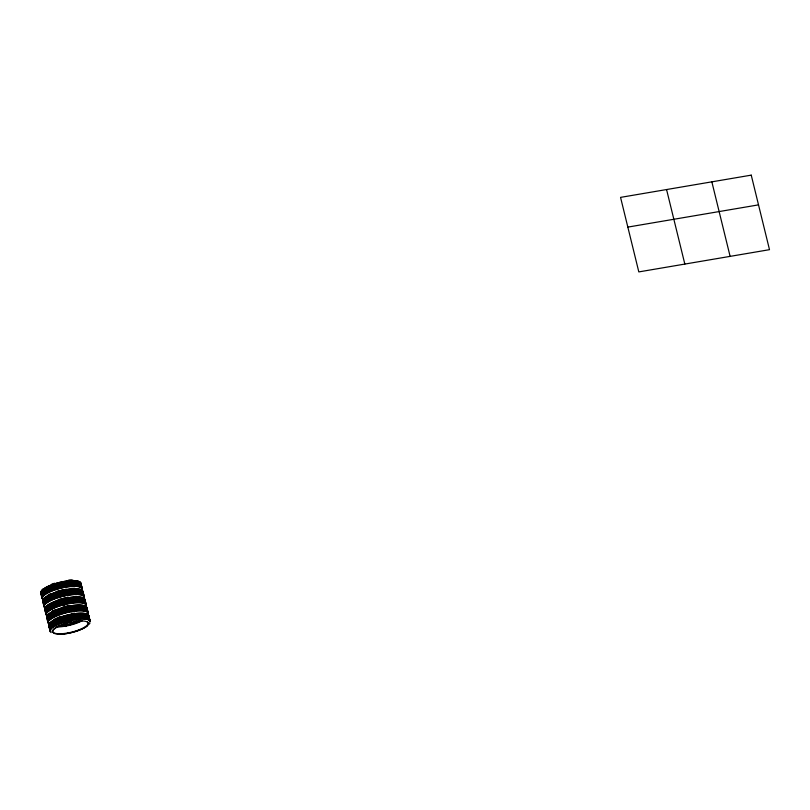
<?xml version="1.0" encoding="UTF-8"?>
<svg xmlns="http://www.w3.org/2000/svg" width="810" height="810" viewBox="0 0 810 810"><rect width="100%" height="100%" fill="white"/><g stroke="black" fill="none" stroke-linecap="round" stroke-linejoin="round"><path stroke-width="1.21" d="M68.465 597.314L67.625 597.385M65.509 625.776C66.126 626.474 64.253 626.515 65.377 625.391M64.739 624.844L65.418 624.935L64.739 624.844L65.245 626.495L65.377 625.573M64.83 625.269L65.407 625.522M65.337 624.743L64.8 625.067M52.306 611.155L53.025 611.125M67.645 597.152L67.837 597.203M72.424 613.565L71.766 613.221M64.972 625.664L65.478 626.393L64.932 625.442M65.347 625.381L65.6 626.079M70.288 605.445L69.67 605.455M65.084 625.907C65.478 624.682 65.124 627.649 64.972 625.35A19.602 5.508 -13.8 0 1 61.347 625.857M64.982 625.553L65.407 626.363L65.407 625.755M65.691 625.978L65.154 626.019L65.711 626.262M65.326 626.069L65.002 625.725M65.529 589.285L66.39 589.164M65.175 625.624L65.428 626.464M627.841 227.104L758.524 204.869M71.938 613.413L71.979 613.555A19.602 5.508 -13.8 0 1 74.469 613.16M711.848 181.845L730.114 256.375M666.569 189.55L684.835 264.08M42.717 601.263A20.726 5.822 -13.8 0 1 63.838 590.065A20.726 5.822 -13.8 0 1 82.66 592.89M82.964 594.105A20.726 5.822 -13.8 0 0 61.499 591.887A20.463 5.751 -13.8 0 0 43.527 600.817M44.185 604.047A20.726 5.822 -13.8 0 1 61.57 592.171A20.726 5.822 -13.8 0 1 83.035 594.388M44.408 604.948A20.726 5.822 -13.8 0 1 61.793 593.072A20.726 5.822 -13.8 0 1 83.258 595.299M43.811 602.012A20.463 5.751 -13.8 0 1 59.231 593.841A20.463 5.751 -13.8 0 1 79.805 591.634M82.174 592.474A20.463 5.751 -13.8 0 1 83.005 595.34M43.75 604.402A20.463 5.751 -13.8 0 1 64.608 593.345A20.726 5.822 -13.8 0 1 83.45 596.099M83.207 596.14A20.463 5.751 -13.8 0 0 64.608 593.345A20.726 5.822 -13.8 0 0 43.497 604.462M45.056 607.621A20.726 5.822 -13.8 0 1 62.441 595.745A20.726 5.822 -13.8 0 1 83.906 597.962M44.337 606.812A20.463 5.751 -13.8 0 1 44.601 605.212M46.2 603.389A20.463 5.751 -13.8 0 1 65.205 595.745A20.463 5.751 -13.8 0 1 82.964 595.684M84.058 596.94A20.463 5.751 -13.8 0 1 83.794 598.539M45.188 608.158A20.726 5.822 -13.8 0 1 62.572 596.281A20.726 5.822 -13.8 0 1 84.037 598.499M42.96 601.202A20.463 5.751 -13.8 0 1 58.644 591.432A20.463 5.751 -13.8 0 1 81.587 590.075M43.092 601.739A20.463 5.751 -13.8 0 1 58.776 591.968A20.463 5.751 -13.8 0 1 81.719 590.601M42.849 601.8A20.726 5.822 -13.8 0 1 61.337 591.199A20.726 5.822 -13.8 0 1 83.066 591.806M43.72 605.374A20.726 5.822 -13.8 0 1 62.208 594.773A20.726 5.822 -13.8 0 1 83.936 595.38M43.973 605.313A20.463 5.751 -13.8 0 1 44.236 603.713A20.726 5.822 -13.8 0 1 61.499 591.887A20.463 5.751 -13.8 0 1 81.891 591.29M45.826 601.891A20.463 5.751 -13.8 0 1 64.83 594.246A20.463 5.751 -13.8 0 1 82.6 594.186M44.044 605.596A20.463 5.751 -13.8 0 1 44.297 603.997M45.897 602.174A20.463 5.751 -13.8 0 1 64.901 594.53A20.463 5.751 -13.8 0 1 82.671 594.469M43.791 605.657A20.726 5.822 -13.8 0 1 62.279 595.056A20.726 5.822 -13.8 0 1 84.007 595.664M44.206 606.275A20.463 5.751 -13.8 0 1 59.889 596.504A20.463 5.751 -13.8 0 1 82.833 595.147M43.588 601.101A20.463 5.751 -13.8 0 1 61.59 592.242A20.463 5.751 -13.8 0 1 81.962 591.573M48.073 595.026A19.602 5.508 -13.8 0 1 50.777 593.649M56.214 591.533A19.602 5.508 -13.8 0 1 59.11 590.652M61.084 590.125A19.602 5.508 -13.8 0 1 63.079 589.66M70.804 588.475A19.602 5.508 -13.8 0 1 74.986 588.333M80.423 620.673A18.276 5.133 -13.8 0 1 60.871 625.917M47.071 619.053A20.726 5.822 -13.8 0 1 68.202 607.854A20.463 5.751 -13.8 0 1 85.951 607.865M87.024 610.679A20.726 5.822 -13.8 0 0 68.202 607.854A20.463 5.751 -13.8 0 0 49.187 615.57M48.397 621.24A20.726 5.822 -13.8 0 1 65.782 609.363A20.726 5.822 -13.8 0 1 87.247 611.59M47.952 622.627A20.726 5.822 -13.8 0 1 69.073 611.428A20.726 5.822 -13.8 0 1 87.895 614.253M49.187 624.439A20.726 5.822 -13.8 0 1 66.572 612.562A20.726 5.822 -13.8 0 1 88.027 614.79M78.499 621.088A18.276 5.133 -13.8 0 1 60.77 625.502M46.707 617.554A20.726 5.822 -13.8 0 1 65.195 606.963A20.726 5.822 -13.8 0 1 86.923 607.561M46.95 617.493A20.463 5.751 -13.8 0 1 65.215 607.024A20.463 5.751 -13.8 0 1 86.67 607.621M47.081 618.03A20.463 5.751 -13.8 0 1 65.347 607.561A20.726 5.822 -13.8 0 1 87.055 608.097M86.802 608.158A20.463 5.751 -13.8 0 0 65.347 607.561A20.726 5.822 -13.8 0 0 46.838 618.091M47 618.769A20.726 5.822 -13.8 0 1 65.489 608.178A20.726 5.822 -13.8 0 1 87.217 608.776M47.739 620.693A20.463 5.751 -13.8 0 1 65.995 610.234A20.463 5.751 -13.8 0 1 87.46 610.831M47.486 620.754A20.726 5.822 -13.8 0 1 65.974 610.163A20.726 5.822 -13.8 0 1 87.703 610.76M47.709 621.665A20.726 5.822 -13.8 0 1 66.197 611.064A20.726 5.822 -13.8 0 1 87.925 611.671M47.962 621.604A20.463 5.751 -13.8 0 1 48.225 620.004M49.825 618.172A20.463 5.751 -13.8 0 1 84.22 609.626M86.589 610.467A20.463 5.751 -13.8 0 1 87.682 611.732M48.033 621.888A20.463 5.751 -13.8 0 1 48.296 620.288M49.896 618.455A20.463 5.751 -13.8 0 1 84.291 609.91M86.66 610.75A20.463 5.751 -13.8 0 1 87.743 612.016M47.78 621.948A20.726 5.822 -13.8 0 1 66.268 611.347A20.726 5.822 -13.8 0 1 87.996 611.955M48.195 622.566A20.463 5.751 -13.8 0 1 63.879 612.795A20.463 5.751 -13.8 0 1 86.822 611.439M47.517 617.109A20.463 5.751 -13.8 0 1 68.121 607.642A20.463 5.751 -13.8 0 1 86.974 608.837M47.81 618.303A20.463 5.751 -13.8 0 1 68.404 608.837A20.463 5.751 -13.8 0 1 87.257 610.031M50.19 619.67A20.463 5.751 -13.8 0 1 69.194 612.036A20.463 5.751 -13.8 0 1 86.953 611.965M74.803 622.91A19.602 5.508 -13.8 0 1 70.916 624.054M68.931 624.551A19.602 5.508 -13.8 0 1 66.926 624.986M52.073 611.317A19.602 5.508 -13.8 0 1 54.766 609.94M66.066 606.174A19.602 5.508 -13.8 0 1 68.07 605.738M41.826 594.398A20.726 5.822 -13.8 0 1 59.211 582.522A20.463 5.751 -13.8 0 1 80.686 583.19M80.666 584.749A20.726 5.822 -13.8 0 0 59.211 582.522A20.463 5.751 -13.8 0 0 40.966 593.062M41.097 593.598A20.463 5.751 -13.8 0 1 61.965 582.532A20.463 5.751 -13.8 0 1 80.555 585.326M41.958 594.935A20.726 5.822 -13.8 0 1 59.332 583.058A20.726 5.822 -13.8 0 1 80.797 585.286M42.606 597.598A20.726 5.822 -13.8 0 1 59.991 585.721A20.726 5.822 -13.8 0 1 81.456 587.949M41.725 597.233A20.726 5.822 -13.8 0 1 62.856 586.025A20.726 5.822 -13.8 0 1 81.678 588.86M42.241 595.573A20.463 5.751 -13.8 0 1 57.652 587.392A20.463 5.751 -13.8 0 1 78.236 585.195M81.689 587.301A20.463 5.751 -13.8 0 1 81.425 588.9M42.039 597.456A20.463 5.751 -13.8 0 1 55.222 588.455A20.463 5.751 -13.8 0 1 78.297 585.478M81.759 587.584A20.463 5.751 -13.8 0 1 81.496 589.184M41.796 597.517A20.726 5.822 -13.8 0 1 62.917 586.308A20.726 5.822 -13.8 0 1 81.749 589.143M41.016 594.337A20.726 5.822 -13.8 0 1 59.505 583.737A20.726 5.822 -13.8 0 1 81.233 584.344M41.269 594.277A20.463 5.751 -13.8 0 1 41.533 592.677M43.122 590.844A20.463 5.751 -13.8 0 1 77.527 582.299M79.896 583.139A20.463 5.751 -13.8 0 1 80.98 584.405M41.33 594.56A20.463 5.751 -13.8 0 1 41.593 592.96M43.193 591.128A20.463 5.751 -13.8 0 1 62.198 583.494A20.463 5.751 -13.8 0 1 79.957 583.423M41.087 594.621A20.726 5.822 -13.8 0 1 59.575 584.02A20.726 5.822 -13.8 0 1 81.304 584.628M41.31 595.532A20.726 5.822 -13.8 0 1 59.798 584.931A20.726 5.822 -13.8 0 1 81.526 585.539M41.553 595.471A20.463 5.751 -13.8 0 1 57.237 585.691A20.463 5.751 -13.8 0 1 80.18 584.334M41.958 598.195A20.726 5.822 -13.8 0 1 60.446 587.594A20.726 5.822 -13.8 0 1 82.174 588.202M42.211 598.134A20.463 5.751 -13.8 0 1 60.466 587.665A20.463 5.751 -13.8 0 1 81.931 588.262M42.09 598.732A20.726 5.822 -13.8 0 1 60.578 588.131A20.726 5.822 -13.8 0 1 82.306 588.738M42.019 594.662A20.463 5.751 -13.8 0 1 60.011 585.792A20.463 5.751 -13.8 0 1 80.382 585.124M42.606 597.071A20.463 5.751 -13.8 0 1 63.21 587.604A20.463 5.751 -13.8 0 1 82.063 588.799M51.384 584.374A18.276 5.133 -13.8 0 1 54.543 583.23M68.141 580.375A18.276 5.133 -13.8 0 1 72.049 580.244M41.847 590.48A19.602 5.508 -13.8 0 1 43.376 588.728M68.809 580.324A19.602 5.508 -13.8 0 1 72.991 580.193M49.805 626.981A20.726 5.822 -13.8 0 1 67.189 615.104A20.726 5.822 -13.8 0 1 88.654 617.331M49.936 627.517A20.726 5.822 -13.8 0 1 67.321 615.64A20.726 5.822 -13.8 0 1 88.786 617.858M48.995 626.92A20.726 5.822 -13.8 0 1 70.126 615.711A20.726 5.822 -13.8 0 1 88.948 618.546M49.248 626.859A20.463 5.751 -13.8 0 1 49.511 625.259M51.111 623.427A20.463 5.751 -13.8 0 1 85.506 614.881M88.968 616.987A20.463 5.751 -13.8 0 1 88.705 618.587M49.319 627.142A20.463 5.751 -13.8 0 1 62.491 618.141A20.463 5.751 -13.8 0 1 85.576 615.165M89.039 617.271A20.463 5.751 -13.8 0 1 88.776 618.87M49.066 627.203A20.726 5.822 -13.8 0 1 70.197 615.995A20.726 5.822 -13.8 0 1 89.019 618.83M50.807 631.091A20.726 5.822 -13.8 0 1 68.192 619.215A20.726 5.822 -13.8 0 1 89.657 621.432M50.028 630.028A20.463 5.751 -13.8 0 1 63.2 621.027A20.463 5.751 -13.8 0 1 86.285 618.06M89.748 620.166A20.463 5.751 -13.8 0 1 89.485 621.766M50.878 631.375A20.726 5.822 -13.8 0 1 68.263 619.498A20.726 5.822 -13.8 0 1 89.728 621.715M90.021 622.941A20.726 5.822 -13.8 0 1 88.411 624.783M51.182 632.59A20.726 5.822 -13.8 0 1 65.954 621.412A20.726 5.822 -13.8 0 1 90.295 621.321M87.146 621.624A18.276 5.133 -13.8 0 1 77.8 630.291A18.276 5.133 -13.8 0 1 54.918 633.238A18.276 5.133 -13.8 0 1 60.284 625.087M61.266 624.682A18.276 5.133 -13.8 0 1 67.807 622.515M68.961 622.222A18.276 5.133 -13.8 0 1 71.29 621.685M73.599 621.25A18.276 5.133 -13.8 0 1 76.96 620.784M81.375 620.663A18.276 5.133 -13.8 0 1 57.976 626.474M50.584 630.18A20.726 5.822 -13.8 0 1 65.367 619.002A20.726 5.822 -13.8 0 1 89.697 618.911M48.954 625.634A20.463 5.751 -13.8 0 1 62.127 616.643A20.463 5.751 -13.8 0 1 85.212 613.666M49.076 626.171A20.463 5.751 -13.8 0 1 64.76 616.4A20.463 5.751 -13.8 0 1 87.703 615.043M49.288 628.104A20.726 5.822 -13.8 0 1 67.777 617.514A20.726 5.822 -13.8 0 1 89.505 618.111M49.542 628.044A20.463 5.751 -13.8 0 1 67.797 617.574A20.463 5.751 -13.8 0 1 89.262 618.172M49.947 630.777A20.726 5.822 -13.8 0 1 68.435 620.176A20.726 5.822 -13.8 0 1 90.163 620.784M50.19 630.717A20.463 5.751 -13.8 0 1 68.455 620.247A20.463 5.751 -13.8 0 1 89.91 620.845M50.321 631.243A20.463 5.751 -13.8 0 1 68.587 620.784A20.463 5.751 -13.8 0 1 90.042 621.381M49.997 627.244A20.463 5.751 -13.8 0 1 70.602 617.777A20.463 5.751 -13.8 0 1 89.454 618.972M50.22 628.145A20.463 5.751 -13.8 0 1 65.64 619.974A20.463 5.751 -13.8 0 1 86.214 617.777M87.632 625.715A19.602 5.508 -13.8 0 1 62.208 634.108M65.893 622.657A19.602 5.508 -13.8 0 1 68.86 621.857M82.306 620.723A19.602 5.508 -13.8 0 1 56.234 626.95M54.067 619.458A19.602 5.508 -13.8 0 1 56.761 618.081M57.763 617.635A19.602 5.508 -13.8 0 1 61.044 616.359M44.712 609.414A20.726 5.822 -13.8 0 1 65.833 598.205A20.726 5.822 -13.8 0 1 84.655 601.04M44.844 609.95A20.726 5.822 -13.8 0 1 65.964 598.742A20.726 5.822 -13.8 0 1 84.787 601.577M45.006 610.629A20.726 5.822 -13.8 0 1 66.136 599.42A20.726 5.822 -13.8 0 1 84.959 602.255M47.122 607.135A20.463 5.751 -13.8 0 1 81.516 598.59M83.886 599.43A20.463 5.751 -13.8 0 1 84.716 602.296M45.33 610.851A20.463 5.751 -13.8 0 1 45.593 609.252M47.182 607.419A20.463 5.751 -13.8 0 1 81.587 598.874M85.04 600.979A20.463 5.751 -13.8 0 1 84.777 602.579M45.077 610.912A20.726 5.822 -13.8 0 1 66.207 599.704A20.726 5.822 -13.8 0 1 85.03 602.539M45.299 611.813A20.726 5.822 -13.8 0 1 66.43 600.615A20.726 5.822 -13.8 0 1 85.252 603.45M45.492 612.613A20.726 5.822 -13.8 0 1 66.622 601.415A20.726 5.822 -13.8 0 1 85.445 604.24M46.818 614.8A20.726 5.822 -13.8 0 1 64.203 602.923A20.726 5.822 -13.8 0 1 85.668 605.151M46.231 611.854A20.463 5.751 -13.8 0 1 69.417 601.901A20.463 5.751 -13.8 0 1 85.425 605.192M46.038 613.737A20.463 5.751 -13.8 0 1 66.896 602.68A20.463 5.751 -13.8 0 1 85.485 605.475M45.785 613.808A20.726 5.822 -13.8 0 1 66.916 602.599A20.726 5.822 -13.8 0 1 85.739 605.434M44.955 609.353A20.463 5.751 -13.8 0 1 60.639 599.572A20.463 5.751 -13.8 0 1 83.582 598.215M45.087 609.879A20.463 5.751 -13.8 0 1 60.77 600.109A20.463 5.751 -13.8 0 1 83.713 598.752M45.552 611.753A20.463 5.751 -13.8 0 1 61.226 601.982A20.463 5.751 -13.8 0 1 84.179 600.625M45.957 614.486A20.726 5.822 -13.8 0 1 64.446 603.885A20.726 5.822 -13.8 0 1 86.164 604.493M46.2 614.426A20.463 5.751 -13.8 0 1 64.456 603.956A20.463 5.751 -13.8 0 1 85.921 604.554M46.332 614.962A20.463 5.751 -13.8 0 1 64.587 604.493A20.726 5.822 -13.8 0 1 86.295 605.029M86.052 605.09A20.463 5.751 -13.8 0 0 64.587 604.493A20.726 5.822 -13.8 0 0 46.079 615.023M46.008 610.953A20.463 5.751 -13.8 0 1 64 602.083A20.463 5.751 -13.8 0 1 84.372 601.415M62.886 606.082A19.602 5.508 -13.8 0 1 64.861 605.566M58.209 599.673A19.602 5.508 -13.8 0 1 62.087 598.529M63.079 598.276A19.602 5.508 -13.8 0 1 65.073 597.81M74.976 596.494A19.602 5.508 -13.8 0 1 76.98 596.484M751.235 175.142L620.551 197.377L638.817 271.907L769.5 249.672L751.235 175.142M58.968 634.189A18.276 5.133 -13.8 0 0 87.996 624.601A18.276 5.133 -13.8 0 0 64.527 623.953A18.276 5.133 -13.8 0 0 58.968 634.189"/></g></svg>
